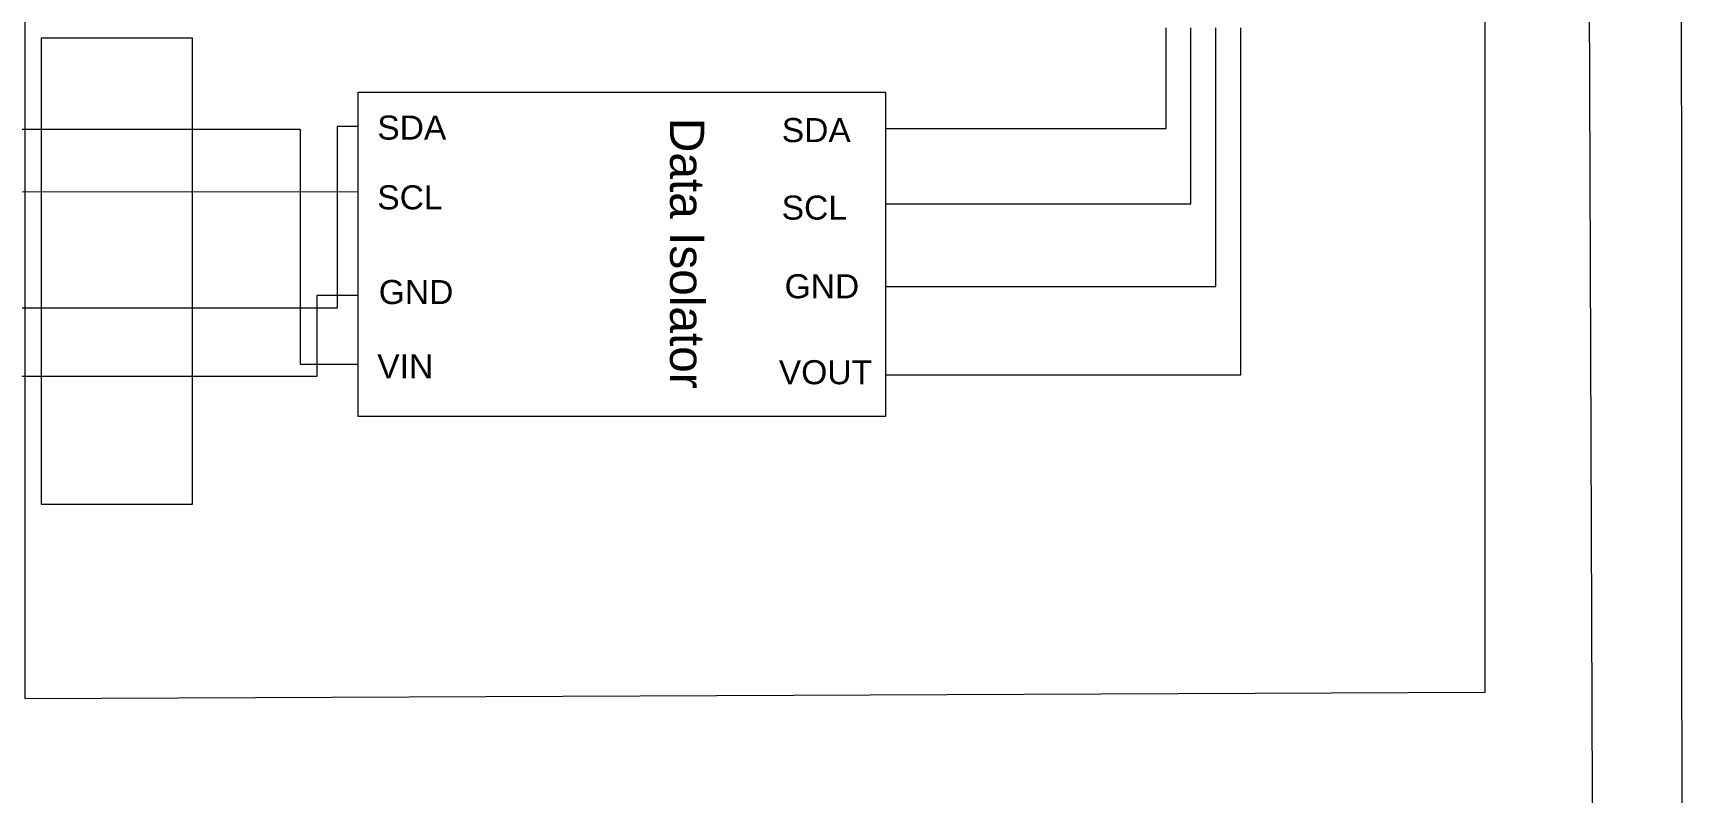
# Model space of a CAD drawing. Header units: inches. Extents: x 4541 to 19811, y -21622 to -6339.
# Drawn here: x 8302.6 to 8458.6, y -8347.4 to -8275.6 of the extents above; entities that cross this region are included whole.
import ezdxf

# ---------------------------------------------------------------- set-up
doc = ezdxf.new("R2010")
doc.units = ezdxf.units.IN
doc.header["$MEASUREMENT"] = 0
doc.layers.get('0').update_dxf_attribs({"lineweight": 0})
doc.styles.get("Standard").update_dxf_attribs({"font": 'arial.ttf'})

msp = doc.modelspace()

# ---------------------------------------------------------------- linework, layer by layer
for p, q in [((8383.23, -8284.63), (8383.23, -8284.63)), ((8383.23, -8291.76), (8383.23, -8291.76)), ((8383.23, -8299.59), (8383.23, -8299.59)), ((8383.23, -8307.92), (8383.23, -8307.92))]:
    msp.add_line(p, q)
at = {"color": 3, "ltscale": 5}
msp.add_lwpolyline([(8458.61, -8369.74), (8458.38, -7904.28), (8411.78, -7904.28)], dxfattribs=at)
at = {"color": 1, "ltscale": 5}
msp.add_lwpolyline([(8421.84, -7920.8), (8448.49, -7920.8), (8450.24, -8381.14)], dxfattribs=at)
at = {"color": 4, "ltscale": 5}
msp.add_lwpolyline([(8301.81, -7934.06), (8301.81, -8338.56), (8439.97, -8337.95), (8439.97, -7933.45)], close=True, dxfattribs=at)
for points in [[(8383.23, -8291.76), (8412.14, -8291.76), (8412.14, -8275.11)], [(8383.23, -8284.63), (8409.79, -8284.63), (8409.79, -8275.11)], [(8333.36, -8284.44), (8333.36, -8283.03)], [(8333.36, -8284.44), (8331.36, -8284.44), (8331.36, -8301.63), (7400.87, -8301.63), (7400.87, -9210.46)], [(8333.36, -8290.66), (7368.46, -8289.86), (7368.46, -9211.68)]]:
    msp.add_lwpolyline(points)
at = {"color": 3}
for points in [[(8383.23, -8299.59), (8414.51, -8299.59), (8414.51, -8275.11)], [(8333.36, -8300.42), (8333.36, -8300.42), (8329.43, -8300.42), (8329.43, -8308.08), (8128.6, -8308.08), (8128.6, -8321.93)]]:
    msp.add_lwpolyline(points, dxfattribs=at)
at = {"color": 1}
for points in [[(8383.23, -8307.92), (8416.86, -8307.92), (8416.86, -8275.11)], [(8117.34, -8284.69), (8327.87, -8284.69), (8327.87, -8306.92), (8333.36, -8306.92)]]:
    msp.add_lwpolyline(points, dxfattribs=at)
at = {"color": 6}
msp.add_lwpolyline([(8317.67, -8276.08), (8303.35, -8276.08), (8303.35, -8320.16), (8317.67, -8320.16)], close=True, dxfattribs=at)
msp.add_lwpolyline([(8383.23, -8281.21), (8383.23, -8311.87), (8333.36, -8311.87), (8333.36, -8281.21)], close=True)

# ---------------------------------------------------------------- texts
for s, p in [('SDA', (8335.16, -8285.68)), ('SDA', (8373.43, -8285.92)), ('SCL', (8335.16, -8292.28)), ('SCL', (8373.42, -8293.25)), ('GND', (8335.3, -8301.24)), ('GND', (8373.7, -8300.69)), ('VIN', (8335.16, -8308.27)), ('VOUT', (8373.15, -8308.82))]:
    msp.add_text(s, height=2.274).set_placement(p)
msp.add_text('Data Isolator', height=3.2342, rotation=270).set_placement((8362.86, -8283.63))

doc.saveas('drawing.dxf')
